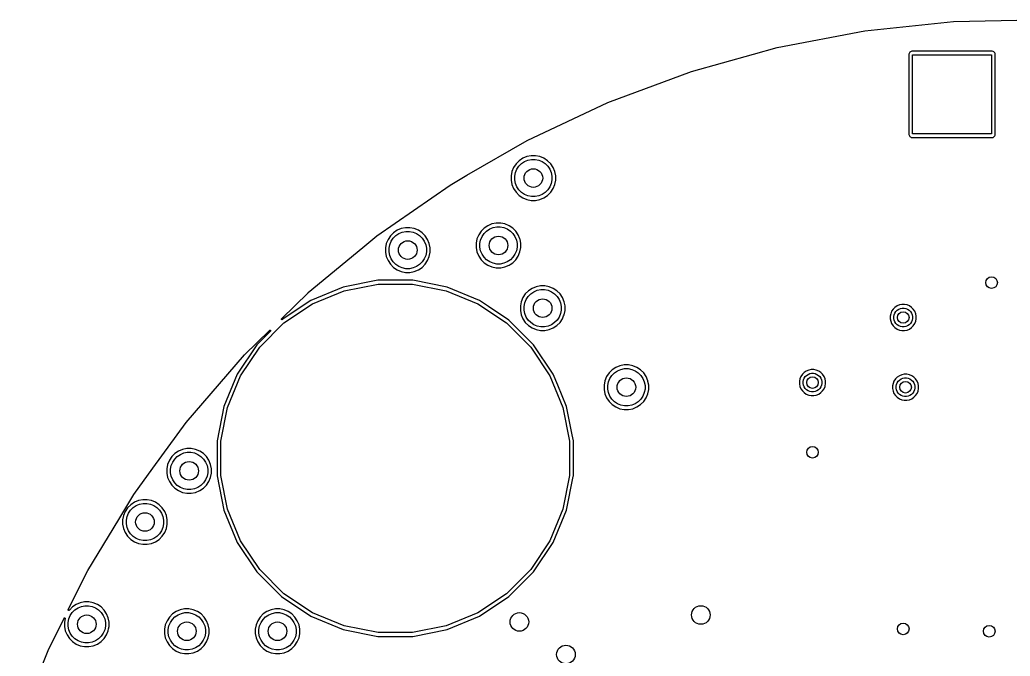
# Model space of a CAD drawing. Extents: x 115.8 to 161.5, y -138.1 to -92.4.
# Drawn here: x 117.16 to 138.45, y -106.09 to -92.4 of the extents above; entities that cross this region are included whole.
import ezdxf

# ---------------------------------------------------------------- set-up
doc = ezdxf.new("R2010")
doc.units = 0
doc.layers.add('BLACK', color=7, linetype='CONTINUOUS')

msp = doc.modelspace()

# ---------------------------------------------------------------- linework, layer by layer
at = {"layer": 'BLACK', "linetype": 'CONTINUOUS'}
for p, q in [((137.229, -92.4355), (139.143, -92.3954)), ((135.324, -92.6357), (137.228, -92.4356)), ((137.228, -92.4356), (137.228, -92.4355)), ((137.228, -92.4355), (137.229, -92.4355)), ((137.229, -92.4355), (137.229, -92.4355)), ((133.442, -92.9946), (135.323, -92.6359)), ((135.323, -92.6358), (135.324, -92.6357)), ((135.323, -92.6359), (135.323, -92.6358)), ((135.323, -92.6358), (135.323, -92.6358)), ((132.929, -93.1378), (133.441, -92.9949)), ((133.441, -92.9949), (133.441, -92.9948)), ((133.441, -92.9948), (133.442, -92.9948)), ((133.442, -92.9948), (133.442, -92.9946)), ((131.597, -93.5098), (132.929, -93.1378)), ((136.271, -93.1343), (136.27, -93.1506)), ((136.27, -93.1506), (136.27, -94.8494)), ((136.276, -93.1192), (136.271, -93.1343)), ((136.283, -93.1053), (136.276, -93.1192)), ((136.293, -93.0932), (136.283, -93.1053)), ((136.305, -93.0832), (136.293, -93.0932)), ((136.319, -93.0757), (136.305, -93.0832)), ((136.334, -93.0712), (136.319, -93.0757)), ((136.351, -93.0696), (136.334, -93.0712)), ((136.35, -94.85), (136.35, -93.15)), ((136.35, -93.15), (138.05, -93.15)), ((138.049, -93.0696), (136.351, -93.0696)), ((138.066, -93.0712), (138.049, -93.0696)), ((138.05, -93.15), (138.05, -94.85)), ((138.081, -93.0757), (138.066, -93.0712)), ((138.095, -93.0832), (138.081, -93.0757)), ((138.107, -93.0932), (138.095, -93.0832)), ((138.117, -93.1053), (138.107, -93.0932)), ((138.124, -93.1192), (138.117, -93.1053)), ((138.129, -93.1343), (138.124, -93.1192)), ((138.13, -93.1506), (138.129, -93.1343)), ((138.13, -94.8494), (138.13, -93.1506)), ((129.801, -94.1775), (131.596, -93.5101)), ((131.596, -93.5099), (131.597, -93.5098)), ((131.596, -93.51), (131.596, -93.5099)), ((131.596, -93.5101), (131.596, -93.51)), ((128.068, -94.9932), (129.8, -94.1779)), ((129.8, -94.1779), (129.801, -94.1777)), ((129.8, -94.1779), (129.8, -94.1779)), ((129.801, -94.1777), (129.801, -94.1775)), ((136.27, -94.8494), (136.271, -94.8657)), ((136.271, -94.8657), (136.276, -94.8808)), ((136.276, -94.8808), (136.283, -94.8947)), ((136.283, -94.8947), (136.293, -94.9068)), ((136.293, -94.9068), (136.305, -94.9168)), ((136.305, -94.9168), (136.319, -94.9243)), ((136.319, -94.9243), (136.334, -94.9288)), ((136.334, -94.9288), (136.351, -94.9304)), ((138.05, -94.85), (136.35, -94.85)), ((136.351, -94.9304), (138.049, -94.9304)), ((138.049, -94.9304), (138.066, -94.9288)), ((138.066, -94.9288), (138.081, -94.9243)), ((138.081, -94.9243), (138.095, -94.9168)), ((138.095, -94.9168), (138.107, -94.9068)), ((138.107, -94.9068), (138.117, -94.8947)), ((138.117, -94.8947), (138.124, -94.8808)), ((138.124, -94.8808), (138.129, -94.8657)), ((138.129, -94.8657), (138.13, -94.8494)), ((126.773, -95.7405), (128.067, -94.9937)), ((128.067, -94.9934), (128.068, -94.9932)), ((128.067, -94.9936), (128.067, -94.9934)), ((128.067, -94.9937), (128.067, -94.9936)), ((127.973, -95.3746), (127.894, -95.4272)), ((128.06, -95.3384), (127.973, -95.3746)), ((128.153, -95.32), (128.06, -95.3384)), ((128.247, -95.32), (128.153, -95.32)), ((128.34, -95.3384), (128.247, -95.32)), ((128.427, -95.3746), (128.34, -95.3384)), ((128.506, -95.4272), (128.427, -95.3746)), ((127.775, -95.5726), (127.738, -95.66)), ((127.827, -95.494), (127.775, -95.5726)), ((127.894, -95.4272), (127.827, -95.494)), ((127.846, -95.6105), (127.889, -95.545)), ((127.889, -95.545), (127.945, -95.4893)), ((127.945, -95.4893), (128.011, -95.4455)), ((128.011, -95.4455), (128.083, -95.4154)), ((128.083, -95.4154), (128.161, -95.4)), ((128.161, -95.4), (128.239, -95.4)), ((128.239, -95.4), (128.317, -95.4154)), ((128.317, -95.4154), (128.389, -95.4455)), ((128.389, -95.4455), (128.455, -95.4893)), ((128.455, -95.4893), (128.511, -95.545)), ((128.573, -95.494), (128.506, -95.4272)), ((128.511, -95.545), (128.554, -95.6105)), ((128.625, -95.5726), (128.573, -95.494)), ((128.662, -95.66), (128.625, -95.5726)), ((126.409, -95.951), (126.773, -95.7405)), ((127.738, -95.66), (127.72, -95.7527)), ((127.72, -95.7527), (127.72, -95.8473)), ((127.8, -95.7606), (127.815, -95.6833)), ((127.8, -95.8394), (127.8, -95.7606)), ((127.815, -95.6833), (127.846, -95.6105)), ((128.554, -95.6105), (128.585, -95.6833)), ((128.585, -95.6833), (128.6, -95.7606)), ((128.6, -95.7606), (128.6, -95.8394)), ((128.68, -95.7527), (128.662, -95.66)), ((128.68, -95.8473), (128.68, -95.7527)), ((124.835, -97.0444), (126.408, -95.9516)), ((126.408, -95.9513), (126.409, -95.951)), ((126.408, -95.9515), (126.408, -95.9513)), ((126.408, -95.9516), (126.408, -95.9515)), ((127.72, -95.8473), (127.738, -95.94)), ((127.738, -95.94), (127.775, -96.0274)), ((127.815, -95.9167), (127.8, -95.8394)), ((127.846, -95.9895), (127.815, -95.9167)), ((127.889, -96.055), (127.846, -95.9895)), ((128.554, -95.9895), (128.511, -96.055)), ((128.585, -95.9167), (128.554, -95.9895)), ((128.6, -95.8394), (128.585, -95.9167)), ((128.625, -96.0274), (128.662, -95.94)), ((128.662, -95.94), (128.68, -95.8473)), ((127.775, -96.0274), (127.827, -96.106)), ((127.827, -96.106), (127.894, -96.1728)), ((127.945, -96.1107), (127.889, -96.055)), ((127.894, -96.1728), (127.973, -96.2254)), ((128.011, -96.1545), (127.945, -96.1107)), ((127.973, -96.2254), (128.06, -96.2616)), ((128.083, -96.1846), (128.011, -96.1545)), ((128.161, -96.2), (128.083, -96.1846)), ((128.239, -96.2), (128.161, -96.2)), ((128.317, -96.1846), (128.239, -96.2)), ((128.389, -96.1545), (128.317, -96.1846)), ((128.34, -96.2616), (128.427, -96.2254)), ((128.455, -96.1107), (128.389, -96.1545)), ((128.427, -96.2254), (128.506, -96.1728)), ((128.511, -96.055), (128.455, -96.1107)), ((128.506, -96.1728), (128.573, -96.106)), ((128.573, -96.106), (128.625, -96.0274)), ((128.06, -96.2616), (128.153, -96.28)), ((128.153, -96.28), (128.247, -96.28)), ((128.247, -96.28), (128.34, -96.2616)), ((127.223, -96.8246), (127.144, -96.8772)), ((127.31, -96.7884), (127.223, -96.8246)), ((127.261, -96.8955), (127.333, -96.8654)), ((127.403, -96.77), (127.31, -96.7884)), ((127.333, -96.8654), (127.411, -96.85)), ((127.497, -96.77), (127.403, -96.77)), ((127.411, -96.85), (127.489, -96.85)), ((127.489, -96.85), (127.567, -96.8654)), ((127.59, -96.7884), (127.497, -96.77)), ((127.567, -96.8654), (127.639, -96.8955)), ((127.677, -96.8246), (127.59, -96.7884)), ((127.756, -96.8772), (127.677, -96.8246)), ((124.536, -97.2917), (124.835, -97.045)), ((124.835, -97.0446), (124.835, -97.0444)), ((124.835, -97.0449), (124.835, -97.0446)), ((124.835, -97.045), (124.835, -97.0449)), ((125.127, -97.044), (125.075, -97.1226)), ((125.194, -96.9772), (125.127, -97.044)), ((125.189, -97.095), (125.245, -97.0393)), ((125.273, -96.9246), (125.194, -96.9772)), ((125.245, -97.0393), (125.311, -96.9955)), ((125.36, -96.8884), (125.273, -96.9246)), ((125.311, -96.9955), (125.383, -96.9654)), ((125.453, -96.87), (125.36, -96.8884)), ((125.383, -96.9654), (125.461, -96.95)), ((125.547, -96.87), (125.453, -96.87)), ((125.461, -96.95), (125.539, -96.95)), ((125.539, -96.95), (125.617, -96.9654)), ((125.64, -96.8884), (125.547, -96.87)), ((125.617, -96.9654), (125.689, -96.9955)), ((125.727, -96.9246), (125.64, -96.8884)), ((125.689, -96.9955), (125.755, -97.0393)), ((125.806, -96.9772), (125.727, -96.9246)), ((125.755, -97.0393), (125.811, -97.095)), ((125.873, -97.044), (125.806, -96.9772)), ((125.925, -97.1226), (125.873, -97.044)), ((127.025, -97.0226), (126.988, -97.11)), ((127.077, -96.944), (127.025, -97.0226)), ((127.065, -97.1333), (127.096, -97.0605)), ((127.144, -96.8772), (127.077, -96.944)), ((127.096, -97.0605), (127.139, -96.995)), ((127.139, -96.995), (127.195, -96.9393)), ((127.195, -96.9393), (127.261, -96.8955)), ((127.639, -96.8955), (127.705, -96.9393)), ((127.705, -96.9393), (127.761, -96.995)), ((127.823, -96.944), (127.756, -96.8772)), ((127.761, -96.995), (127.804, -97.0605)), ((127.804, -97.0605), (127.835, -97.1333)), ((127.875, -97.0226), (127.823, -96.944)), ((127.912, -97.11), (127.875, -97.0226)), ((123.359, -98.2655), (124.536, -97.2917)), ((124.536, -97.2917), (124.536, -97.2917)), ((125.038, -97.21), (125.02, -97.3027)), ((125.075, -97.1226), (125.038, -97.21)), ((125.1, -97.3106), (125.115, -97.2333)), ((125.115, -97.2333), (125.146, -97.1605)), ((125.146, -97.1605), (125.189, -97.095)), ((125.811, -97.095), (125.854, -97.1605)), ((125.854, -97.1605), (125.885, -97.2333)), ((125.885, -97.2333), (125.9, -97.3106)), ((125.96, -97.2062), (125.925, -97.1226)), ((125.96, -97.2063), (125.96, -97.2062)), ((125.962, -97.21), (125.96, -97.2063)), ((125.98, -97.3027), (125.962, -97.21)), ((126.988, -97.11), (126.97, -97.2027)), ((126.97, -97.2027), (126.97, -97.2973)), ((127.05, -97.2106), (127.065, -97.1333)), ((127.05, -97.2894), (127.05, -97.2106)), ((127.065, -97.3667), (127.05, -97.2894)), ((127.835, -97.1333), (127.85, -97.2106)), ((127.85, -97.2894), (127.835, -97.3667)), ((127.85, -97.2106), (127.85, -97.2894)), ((127.914, -97.1236), (127.912, -97.11)), ((127.93, -97.2027), (127.914, -97.1236)), ((127.914, -97.1236), (127.914, -97.1236)), ((127.93, -97.2973), (127.93, -97.2027)), ((125.02, -97.3027), (125.02, -97.3973)), ((125.02, -97.3973), (125.038, -97.49)), ((125.038, -97.49), (125.075, -97.5774)), ((125.1, -97.3894), (125.1, -97.3106)), ((125.115, -97.4667), (125.1, -97.3894)), ((125.146, -97.5395), (125.115, -97.4667)), ((125.885, -97.4667), (125.854, -97.5395)), ((125.9, -97.3894), (125.885, -97.4667)), ((125.9, -97.3106), (125.9, -97.3894)), ((125.925, -97.5774), (125.962, -97.49)), ((125.962, -97.49), (125.98, -97.3973)), ((125.98, -97.3973), (125.98, -97.3027)), ((126.97, -97.2973), (126.988, -97.39)), ((126.988, -97.39), (127.025, -97.4774)), ((127.025, -97.4774), (127.077, -97.556)), ((127.096, -97.4395), (127.065, -97.3667)), ((127.139, -97.505), (127.096, -97.4395)), ((127.195, -97.5607), (127.139, -97.505)), ((127.761, -97.505), (127.705, -97.5607)), ((127.804, -97.4395), (127.761, -97.505)), ((127.835, -97.3667), (127.804, -97.4395)), ((127.823, -97.556), (127.875, -97.4774)), ((127.875, -97.4774), (127.912, -97.39)), ((127.912, -97.39), (127.93, -97.2973)), ((125.075, -97.5774), (125.127, -97.656)), ((125.127, -97.656), (125.194, -97.7228)), ((125.189, -97.605), (125.146, -97.5395)), ((125.245, -97.6607), (125.189, -97.605)), ((125.311, -97.7045), (125.245, -97.6607)), ((125.383, -97.7346), (125.311, -97.7045)), ((125.689, -97.7045), (125.617, -97.7346)), ((125.755, -97.6607), (125.689, -97.7045)), ((125.811, -97.605), (125.755, -97.6607)), ((125.806, -97.7228), (125.873, -97.656)), ((125.854, -97.5395), (125.811, -97.605)), ((125.873, -97.656), (125.925, -97.5774)), ((127.077, -97.556), (127.144, -97.6228)), ((127.144, -97.6228), (127.223, -97.6754)), ((127.261, -97.6045), (127.195, -97.5607)), ((127.223, -97.6754), (127.31, -97.7116)), ((127.333, -97.6346), (127.261, -97.6045)), ((127.31, -97.7116), (127.403, -97.73)), ((127.411, -97.65), (127.333, -97.6346)), ((127.489, -97.65), (127.411, -97.65)), ((127.567, -97.6346), (127.489, -97.65)), ((127.497, -97.73), (127.59, -97.7116)), ((127.639, -97.6045), (127.567, -97.6346)), ((127.59, -97.7116), (127.677, -97.6754)), ((127.705, -97.5607), (127.639, -97.6045)), ((127.677, -97.6754), (127.699, -97.6606)), ((127.699, -97.6606), (127.756, -97.6228)), ((127.699, -97.6606), (127.699, -97.6606)), ((127.756, -97.6228), (127.823, -97.556)), ((125.194, -97.7228), (125.273, -97.7754)), ((125.273, -97.7754), (125.36, -97.8116)), ((125.36, -97.8116), (125.453, -97.83)), ((125.461, -97.75), (125.383, -97.7346)), ((125.453, -97.83), (125.547, -97.83)), ((125.539, -97.75), (125.461, -97.75)), ((125.617, -97.7346), (125.539, -97.75)), ((125.547, -97.83), (125.64, -97.8116)), ((125.64, -97.8116), (125.727, -97.7754)), ((125.727, -97.7754), (125.806, -97.7228)), ((127.403, -97.73), (127.497, -97.73)), ((124.853, -97.9999), (124.113, -98.1471)), ((124.136, -98.2241), (124.861, -98.0799)), ((125.607, -97.9999), (124.853, -97.9999)), ((124.861, -98.0799), (125.599, -98.0799)), ((125.599, -98.0799), (126.324, -98.2241)), ((126.347, -98.1471), (125.607, -97.9999)), ((128.26, -98.1384), (128.173, -98.1746)), ((128.353, -98.12), (128.26, -98.1384)), ((128.447, -98.12), (128.353, -98.12)), ((128.54, -98.1384), (128.447, -98.12)), ((128.627, -98.1746), (128.54, -98.1384)), ((122.788, -98.8253), (123.358, -98.2662)), ((123.358, -98.2662), (123.359, -98.2661)), ((123.359, -98.2658), (123.359, -98.2655)), ((123.359, -98.2661), (123.359, -98.2658)), ((124.113, -98.1471), (123.416, -98.4358)), ((123.454, -98.5067), (124.136, -98.2241)), ((126.324, -98.2241), (127.006, -98.5067)), ((127.044, -98.4358), (126.347, -98.1471)), ((128.027, -98.294), (127.975, -98.3726)), ((128.094, -98.2272), (128.027, -98.294)), ((128.046, -98.4105), (128.089, -98.345)), ((128.089, -98.345), (128.145, -98.2893)), ((128.173, -98.1746), (128.094, -98.2272)), ((128.145, -98.2893), (128.211, -98.2455)), ((128.211, -98.2455), (128.283, -98.2154)), ((128.283, -98.2154), (128.361, -98.2)), ((128.361, -98.2), (128.439, -98.2)), ((128.439, -98.2), (128.517, -98.2154)), ((128.517, -98.2154), (128.589, -98.2455)), ((128.589, -98.2455), (128.655, -98.2893)), ((128.706, -98.2272), (128.627, -98.1746)), ((128.655, -98.2893), (128.711, -98.345)), ((128.773, -98.294), (128.706, -98.2272)), ((128.711, -98.345), (128.754, -98.4105)), ((128.825, -98.3726), (128.773, -98.294)), ((123.416, -98.4358), (122.803, -98.845)), ((122.839, -98.9171), (123.454, -98.5067)), ((127.006, -98.5067), (127.62, -98.9171)), ((127.233, -98.562), (127.044, -98.4358)), ((127.671, -98.855), (127.233, -98.562)), ((127.233, -98.562), (127.233, -98.562)), ((127.938, -98.46), (127.92, -98.5527)), ((127.92, -98.5527), (127.92, -98.6473)), ((127.975, -98.3726), (127.938, -98.46)), ((128, -98.5606), (128.015, -98.4833)), ((128, -98.6394), (128, -98.5606)), ((128.015, -98.4833), (128.046, -98.4105)), ((128.754, -98.4105), (128.785, -98.4833)), ((128.785, -98.4833), (128.8, -98.5606)), ((128.8, -98.5606), (128.8, -98.6394)), ((128.862, -98.46), (128.825, -98.3726)), ((128.88, -98.5527), (128.862, -98.46)), ((128.88, -98.6473), (128.88, -98.5527)), ((136.017, -98.5519), (135.972, -98.5825)), ((136.068, -98.5308), (136.017, -98.5519)), ((136.122, -98.52), (136.068, -98.5308)), ((136.178, -98.52), (136.122, -98.52)), ((136.232, -98.5308), (136.178, -98.52)), ((136.283, -98.5519), (136.232, -98.5308)), ((136.328, -98.5825), (136.283, -98.5519)), ((127.92, -98.6473), (127.938, -98.74)), ((127.938, -98.74), (127.975, -98.8274)), ((128.015, -98.7167), (128, -98.6394)), ((128.046, -98.7895), (128.015, -98.7167)), ((128.785, -98.7167), (128.754, -98.7895)), ((128.8, -98.6394), (128.785, -98.7167)), ((128.825, -98.8274), (128.851, -98.7663)), ((128.851, -98.7663), (128.862, -98.74)), ((128.851, -98.7663), (128.851, -98.7663)), ((128.862, -98.74), (128.88, -98.6473)), ((135.881, -98.7183), (135.87, -98.7724)), ((135.87, -98.7724), (135.87, -98.8276)), ((135.902, -98.6674), (135.881, -98.7183)), ((135.933, -98.6215), (135.902, -98.6674)), ((135.972, -98.5825), (135.933, -98.6215)), ((135.95, -98.7803), (135.958, -98.7417)), ((135.95, -98.8197), (135.95, -98.7803)), ((135.958, -98.7417), (135.973, -98.7053)), ((135.973, -98.7053), (135.995, -98.6725)), ((135.995, -98.6725), (136.023, -98.6446)), ((136.023, -98.6446), (136.055, -98.6228)), ((136.055, -98.6228), (136.092, -98.6077)), ((136.092, -98.6077), (136.13, -98.6)), ((136.13, -98.6), (136.17, -98.6)), ((136.17, -98.6), (136.208, -98.6077)), ((136.208, -98.6077), (136.245, -98.6228)), ((136.245, -98.6228), (136.277, -98.6446)), ((136.277, -98.6446), (136.305, -98.6725)), ((136.305, -98.6725), (136.327, -98.7053)), ((136.327, -98.7053), (136.342, -98.7417)), ((136.367, -98.6215), (136.328, -98.5825)), ((136.342, -98.7417), (136.35, -98.7803)), ((136.35, -98.7803), (136.35, -98.8197)), ((136.398, -98.6674), (136.367, -98.6215)), ((136.419, -98.7183), (136.398, -98.6674)), ((136.43, -98.7724), (136.419, -98.7183)), ((136.43, -98.8276), (136.43, -98.7724)), ((122.317, -99.4395), (122.839, -98.9171)), ((122.784, -98.8307), (122.785, -98.8295)), ((122.784, -98.8318), (122.784, -98.8307)), ((122.784, -98.8319), (122.784, -98.8318)), ((122.784, -98.8318), (122.784, -98.8318)), ((122.784, -98.8331), (122.784, -98.8319)), ((122.784, -98.8342), (122.784, -98.8331)), ((122.784, -98.8343), (122.784, -98.8342)), ((122.784, -98.8355), (122.784, -98.8343)), ((122.784, -98.8343), (122.784, -98.8343)), ((122.784, -98.8367), (122.784, -98.8355)), ((122.784, -98.8368), (122.784, -98.8367)), ((122.784, -98.8379), (122.784, -98.8368)), ((122.784, -98.8368), (122.784, -98.8368)), ((122.785, -98.8391), (122.784, -98.8379)), ((122.785, -98.8284), (122.786, -98.8273)), ((122.785, -98.8294), (122.785, -98.8284)), ((122.785, -98.8295), (122.785, -98.8294)), ((122.785, -98.8295), (122.785, -98.8295)), ((122.785, -98.8392), (122.785, -98.8391)), ((122.785, -98.8391), (122.785, -98.8391)), ((122.785, -98.8402), (122.785, -98.8392)), ((122.786, -98.8413), (122.785, -98.8402)), ((122.786, -98.8272), (122.787, -98.8263)), ((122.786, -98.8273), (122.786, -98.8272)), ((122.786, -98.8273), (122.786, -98.8273)), ((122.786, -98.8414), (122.786, -98.8413)), ((122.786, -98.8413), (122.786, -98.8413)), ((122.787, -98.8423), (122.786, -98.8414)), ((122.787, -98.8254), (122.788, -98.8253)), ((122.787, -98.8263), (122.787, -98.8254)), ((122.787, -98.8254), (122.787, -98.8254)), ((122.787, -98.8432), (122.787, -98.8423)), ((122.787, -98.8433), (122.787, -98.8432)), ((122.788, -98.8441), (122.787, -98.8433)), ((122.787, -98.8433), (122.787, -98.8433)), ((122.789, -98.8448), (122.788, -98.8441)), ((122.789, -98.8449), (122.789, -98.8448)), ((122.79, -98.8455), (122.789, -98.8449)), ((122.789, -98.8449), (122.789, -98.8449)), ((122.791, -98.846), (122.79, -98.8455)), ((122.791, -98.8461), (122.791, -98.846)), ((122.793, -98.8464), (122.791, -98.8461)), ((122.791, -98.8461), (122.791, -98.8461)), ((122.794, -98.8468), (122.793, -98.8464)), ((122.795, -98.847), (122.794, -98.8468)), ((122.794, -98.8468), (122.794, -98.8468)), ((122.794, -98.8468), (122.794, -98.8468)), ((122.796, -98.8471), (122.795, -98.847)), ((122.797, -98.847), (122.796, -98.8471)), ((122.796, -98.8471), (122.796, -98.8471)), ((122.796, -98.8471), (122.796, -98.8471)), ((122.799, -98.8469), (122.797, -98.847)), ((122.8, -98.8466), (122.799, -98.8469)), ((122.799, -98.8469), (122.799, -98.8469)), ((122.799, -98.8469), (122.799, -98.8469)), ((122.801, -98.8462), (122.8, -98.8466)), ((122.802, -98.8456), (122.801, -98.8462)), ((122.801, -98.8462), (122.801, -98.8462)), ((122.801, -98.8462), (122.801, -98.8462)), ((122.803, -98.8451), (122.802, -98.8456)), ((122.803, -98.845), (122.803, -98.8451)), ((122.803, -98.8451), (122.803, -98.8451)), ((122.803, -98.8451), (122.803, -98.8451)), ((127.62, -98.9171), (128.143, -99.4395)), ((128.205, -99.3885), (127.671, -98.855)), ((127.975, -98.8274), (128.027, -98.906)), ((128.027, -98.906), (128.094, -98.9728)), ((128.089, -98.855), (128.046, -98.7895)), ((128.145, -98.9107), (128.089, -98.855)), ((128.094, -98.9728), (128.173, -99.0254)), ((128.211, -98.9545), (128.145, -98.9107)), ((128.283, -98.9846), (128.211, -98.9545)), ((128.361, -99), (128.283, -98.9846)), ((128.517, -98.9846), (128.439, -99)), ((128.589, -98.9545), (128.517, -98.9846)), ((128.655, -98.9107), (128.589, -98.9545)), ((128.627, -99.0254), (128.706, -98.9728)), ((128.711, -98.855), (128.655, -98.9107)), ((128.706, -98.9728), (128.773, -98.906)), ((128.754, -98.7895), (128.711, -98.855)), ((128.773, -98.906), (128.825, -98.8274)), ((135.87, -98.8276), (135.881, -98.8817)), ((135.881, -98.8817), (135.902, -98.9326)), ((135.902, -98.9326), (135.933, -98.9785)), ((135.933, -98.9785), (135.972, -99.0175)), ((135.958, -98.8583), (135.95, -98.8197)), ((135.973, -98.8947), (135.958, -98.8583)), ((135.995, -98.9275), (135.973, -98.8947)), ((136.023, -98.9553), (135.995, -98.9275)), ((136.055, -98.9772), (136.023, -98.9553)), ((136.092, -98.9923), (136.055, -98.9772)), ((136.13, -99), (136.092, -98.9923)), ((136.208, -98.9923), (136.17, -99)), ((136.245, -98.9772), (136.208, -98.9923)), ((136.277, -98.9553), (136.245, -98.9772)), ((136.305, -98.9275), (136.277, -98.9553)), ((136.327, -98.8947), (136.305, -98.9275)), ((136.342, -98.8583), (136.327, -98.8947)), ((136.328, -99.0175), (136.367, -98.9785)), ((136.35, -98.8197), (136.342, -98.8583)), ((136.367, -98.9785), (136.398, -98.9326)), ((136.398, -98.9326), (136.419, -98.8817)), ((136.419, -98.8817), (136.43, -98.8276)), ((121.99, -99.6058), (122.531, -99.0768)), ((122.549, -99.0949), (122.255, -99.3885)), ((122.531, -99.0767), (122.532, -99.076)), ((122.531, -99.0768), (122.531, -99.0767)), ((122.532, -99.076), (122.533, -99.0752)), ((122.533, -99.0752), (122.534, -99.0747)), ((122.533, -99.0752), (122.533, -99.0752)), ((122.533, -99.0752), (122.533, -99.0752)), ((122.534, -99.0747), (122.535, -99.0741)), ((122.535, -99.074), (122.536, -99.0737)), ((122.535, -99.0741), (122.535, -99.074)), ((122.535, -99.0741), (122.535, -99.0741)), ((122.536, -99.0737), (122.537, -99.0734)), ((122.537, -99.0734), (122.538, -99.0733)), ((122.537, -99.0734), (122.537, -99.0734)), ((122.537, -99.0734), (122.537, -99.0734)), ((122.538, -99.0733), (122.54, -99.0732)), ((122.54, -99.0732), (122.54, -99.0732)), ((122.54, -99.0732), (122.54, -99.0732)), ((122.54, -99.0732), (122.541, -99.0733)), ((122.541, -99.0733), (122.542, -99.0735)), ((122.542, -99.0735), (122.542, -99.0735)), ((122.542, -99.0735), (122.542, -99.0735)), ((122.542, -99.0735), (122.543, -99.0738)), ((122.543, -99.0738), (122.545, -99.0742)), ((122.545, -99.0742), (122.545, -99.0742)), ((122.545, -99.0742), (122.545, -99.0742)), ((122.545, -99.0742), (122.546, -99.0748)), ((122.546, -99.0748), (122.547, -99.0754)), ((122.547, -99.0754), (122.547, -99.0754)), ((122.547, -99.0754), (122.547, -99.0755)), ((122.547, -99.0755), (122.548, -99.0762)), ((122.548, -99.0762), (122.549, -99.077)), ((122.549, -99.077), (122.549, -99.077)), ((122.549, -99.077), (122.549, -99.0771)), ((122.549, -99.0771), (122.549, -99.078)), ((122.549, -99.078), (122.55, -99.0789)), ((122.55, -99.0931), (122.549, -99.094)), ((122.549, -99.094), (122.549, -99.0949)), ((122.55, -99.0789), (122.55, -99.0789)), ((122.55, -99.0789), (122.55, -99.079)), ((122.55, -99.079), (122.551, -99.0801)), ((122.551, -99.0919), (122.55, -99.0929)), ((122.55, -99.0929), (122.55, -99.093)), ((122.55, -99.093), (122.55, -99.0931)), ((122.551, -99.0801), (122.551, -99.0811)), ((122.551, -99.0811), (122.551, -99.0812)), ((122.551, -99.0812), (122.551, -99.0812)), ((122.551, -99.0812), (122.552, -99.0823)), ((122.552, -99.0896), (122.551, -99.0908)), ((122.551, -99.0908), (122.551, -99.0908)), ((122.551, -99.0908), (122.551, -99.0909)), ((122.551, -99.0909), (122.551, -99.0919)), ((122.552, -99.0823), (122.552, -99.0835)), ((122.552, -99.0835), (122.552, -99.0835)), ((122.552, -99.0835), (122.552, -99.0836)), ((122.552, -99.0836), (122.552, -99.0847)), ((122.552, -99.0847), (122.552, -99.0859)), ((122.552, -99.0859), (122.552, -99.086)), ((122.552, -99.086), (122.552, -99.0861)), ((122.552, -99.0861), (122.552, -99.0872)), ((122.552, -99.0872), (122.552, -99.0884)), ((122.552, -99.0884), (122.552, -99.0885)), ((122.552, -99.0885), (122.552, -99.0885)), ((122.552, -99.0885), (122.552, -99.0896)), ((128.173, -99.0254), (128.26, -99.0616)), ((128.26, -99.0616), (128.353, -99.08)), ((128.353, -99.08), (128.447, -99.08)), ((128.439, -99), (128.361, -99)), ((128.447, -99.08), (128.54, -99.0616)), ((128.54, -99.0616), (128.627, -99.0254)), ((135.972, -99.0175), (136.017, -99.0481)), ((136.017, -99.0481), (136.068, -99.0692)), ((136.068, -99.0692), (136.122, -99.08)), ((136.122, -99.08), (136.178, -99.08)), ((136.17, -99), (136.13, -99)), ((136.178, -99.08), (136.232, -99.0692)), ((136.232, -99.0692), (136.283, -99.0481)), ((136.283, -99.0481), (136.328, -99.0175)), ((122.255, -99.3885), (121.836, -100.016)), ((128.624, -100.016), (128.205, -99.3885)), ((120.739, -101.056), (121.99, -99.6066)), ((121.907, -100.054), (122.317, -99.4395)), ((121.99, -99.6062), (121.99, -99.6058)), ((121.99, -99.6065), (121.99, -99.6062)), ((121.99, -99.6066), (121.99, -99.6065)), ((128.143, -99.4395), (128.553, -100.054)), ((130.06, -99.8384), (129.973, -99.8746)), ((130.153, -99.82), (130.06, -99.8384)), ((130.247, -99.82), (130.153, -99.82)), ((130.34, -99.8384), (130.247, -99.82)), ((130.427, -99.8746), (130.34, -99.8384)), ((121.836, -100.016), (121.547, -100.713)), ((121.624, -100.736), (121.907, -100.054)), ((128.553, -100.054), (128.836, -100.736)), ((128.724, -100.256), (128.624, -100.016)), ((129.827, -99.994), (129.775, -100.073)), ((129.894, -99.9272), (129.827, -99.994)), ((129.846, -100.111), (129.889, -100.045)), ((129.889, -100.045), (129.945, -99.9893)), ((129.973, -99.8746), (129.894, -99.9272)), ((129.945, -99.9893), (130.011, -99.9455)), ((130.011, -99.9455), (130.083, -99.9154)), ((130.083, -99.9154), (130.161, -99.9)), ((130.161, -99.9), (130.239, -99.9)), ((130.239, -99.9), (130.317, -99.9154)), ((130.317, -99.9154), (130.389, -99.9455)), ((130.389, -99.9455), (130.455, -99.9893)), ((130.506, -99.9272), (130.427, -99.8746)), ((130.455, -99.9893), (130.511, -100.045)), ((130.573, -99.994), (130.506, -99.9272)), ((130.511, -100.045), (130.554, -100.111)), ((130.625, -100.073), (130.573, -99.994)), ((133.983, -100.022), (133.952, -100.067)), ((134.022, -99.9825), (133.983, -100.022)), ((134.067, -99.9519), (134.022, -99.9825)), ((134.045, -100.073), (134.073, -100.045)), ((134.118, -99.9308), (134.067, -99.9519)), ((134.073, -100.045), (134.105, -100.023)), ((134.105, -100.023), (134.142, -100.008)), ((134.172, -99.92), (134.118, -99.9308)), ((134.142, -100.008), (134.18, -100)), ((134.228, -99.92), (134.172, -99.92)), ((134.18, -100), (134.22, -100)), ((134.22, -100), (134.258, -100.008)), ((134.282, -99.9308), (134.228, -99.92)), ((134.258, -100.008), (134.295, -100.023)), ((134.333, -99.9519), (134.282, -99.9308)), ((134.295, -100.023), (134.327, -100.045)), ((134.327, -100.045), (134.355, -100.073)), ((134.378, -99.9825), (134.333, -99.9519)), ((134.417, -100.022), (134.378, -99.9825)), ((134.448, -100.067), (134.417, -100.022)), ((136.067, -100.052), (136.022, -100.083)), ((136.118, -100.031), (136.067, -100.052)), ((136.172, -100.02), (136.118, -100.031)), ((136.228, -100.02), (136.172, -100.02)), ((136.282, -100.031), (136.228, -100.02)), ((136.333, -100.052), (136.282, -100.031)), ((136.378, -100.083), (136.333, -100.052)), ((128.913, -100.713), (128.724, -100.256)), ((128.724, -100.256), (128.724, -100.256)), ((129.738, -100.16), (129.72, -100.253)), ((129.72, -100.253), (129.72, -100.347)), ((129.775, -100.073), (129.738, -100.16)), ((129.8, -100.261), (129.815, -100.183)), ((129.8, -100.339), (129.8, -100.261)), ((129.815, -100.183), (129.846, -100.111)), ((130.554, -100.111), (130.585, -100.183)), ((130.585, -100.183), (130.6, -100.261)), ((130.6, -100.261), (130.6, -100.339)), ((130.662, -100.16), (130.625, -100.073)), ((130.664, -100.174), (130.662, -100.16)), ((130.68, -100.253), (130.664, -100.174)), ((130.664, -100.174), (130.664, -100.174)), ((130.68, -100.347), (130.68, -100.253)), ((133.931, -100.118), (133.92, -100.172)), ((133.92, -100.172), (133.92, -100.228)), ((133.92, -100.228), (133.931, -100.282)), ((133.952, -100.067), (133.931, -100.118)), ((134, -100.18), (134.008, -100.142)), ((134, -100.22), (134, -100.18)), ((134.008, -100.258), (134, -100.22)), ((134.008, -100.142), (134.023, -100.105)), ((134.023, -100.295), (134.008, -100.258)), ((134.023, -100.105), (134.045, -100.073)), ((134.355, -100.073), (134.377, -100.105)), ((134.377, -100.105), (134.392, -100.142)), ((134.392, -100.258), (134.377, -100.295)), ((134.392, -100.142), (134.4, -100.18)), ((134.4, -100.22), (134.392, -100.258)), ((134.4, -100.18), (134.4, -100.22)), ((134.469, -100.118), (134.448, -100.067)), ((134.48, -100.172), (134.469, -100.118)), ((134.469, -100.282), (134.472, -100.269)), ((134.472, -100.269), (134.48, -100.228)), ((134.472, -100.269), (134.472, -100.269)), ((134.48, -100.228), (134.48, -100.172)), ((135.931, -100.218), (135.92, -100.272)), ((135.92, -100.272), (135.92, -100.328)), ((135.952, -100.167), (135.931, -100.218)), ((135.983, -100.122), (135.952, -100.167)), ((136.022, -100.083), (135.983, -100.122)), ((136, -100.28), (136.008, -100.242)), ((136.008, -100.242), (136.023, -100.205)), ((136.023, -100.205), (136.045, -100.173)), ((136.045, -100.173), (136.073, -100.145)), ((136.073, -100.145), (136.105, -100.123)), ((136.105, -100.123), (136.142, -100.108)), ((136.142, -100.108), (136.18, -100.1)), ((136.18, -100.1), (136.22, -100.1)), ((136.22, -100.1), (136.258, -100.108)), ((136.258, -100.108), (136.295, -100.123)), ((136.295, -100.123), (136.327, -100.145)), ((136.327, -100.145), (136.355, -100.173)), ((136.355, -100.173), (136.377, -100.205)), ((136.377, -100.205), (136.392, -100.242)), ((136.417, -100.122), (136.378, -100.083)), ((136.392, -100.242), (136.4, -100.28)), ((136.448, -100.167), (136.417, -100.122)), ((136.469, -100.218), (136.448, -100.167)), ((136.48, -100.272), (136.469, -100.218)), ((136.48, -100.328), (136.48, -100.272)), ((129.72, -100.347), (129.738, -100.44)), ((129.738, -100.44), (129.775, -100.527)), ((129.815, -100.417), (129.8, -100.339)), ((129.846, -100.489), (129.815, -100.417)), ((130.585, -100.417), (130.554, -100.489)), ((130.6, -100.339), (130.585, -100.417)), ((130.625, -100.527), (130.662, -100.44)), ((130.662, -100.44), (130.68, -100.347)), ((133.931, -100.282), (133.952, -100.333)), ((133.952, -100.333), (133.983, -100.378)), ((133.983, -100.378), (134.022, -100.417)), ((134.022, -100.417), (134.067, -100.448)), ((134.045, -100.327), (134.023, -100.295)), ((134.073, -100.355), (134.045, -100.327)), ((134.067, -100.448), (134.118, -100.469)), ((134.105, -100.377), (134.073, -100.355)), ((134.142, -100.392), (134.105, -100.377)), ((134.118, -100.469), (134.172, -100.48)), ((134.18, -100.4), (134.142, -100.392)), ((134.172, -100.48), (134.228, -100.48)), ((134.22, -100.4), (134.18, -100.4)), ((134.258, -100.392), (134.22, -100.4)), ((134.228, -100.48), (134.282, -100.469)), ((134.295, -100.377), (134.258, -100.392)), ((134.282, -100.469), (134.333, -100.448)), ((134.327, -100.355), (134.295, -100.377)), ((134.355, -100.327), (134.327, -100.355)), ((134.333, -100.448), (134.378, -100.417)), ((134.377, -100.295), (134.355, -100.327)), ((134.378, -100.417), (134.417, -100.378)), ((134.417, -100.378), (134.448, -100.333)), ((134.448, -100.333), (134.469, -100.282)), ((135.92, -100.328), (135.931, -100.382)), ((135.931, -100.382), (135.952, -100.433)), ((135.952, -100.433), (135.983, -100.478)), ((135.983, -100.478), (136.022, -100.517)), ((136, -100.32), (136, -100.28)), ((136.008, -100.358), (136, -100.32)), ((136.023, -100.395), (136.008, -100.358)), ((136.045, -100.427), (136.023, -100.395)), ((136.073, -100.455), (136.045, -100.427)), ((136.105, -100.477), (136.073, -100.455)), ((136.142, -100.492), (136.105, -100.477)), ((136.295, -100.477), (136.258, -100.492)), ((136.327, -100.455), (136.295, -100.477)), ((136.355, -100.427), (136.327, -100.455)), ((136.377, -100.395), (136.355, -100.427)), ((136.392, -100.358), (136.377, -100.395)), ((136.378, -100.517), (136.417, -100.478)), ((136.4, -100.32), (136.392, -100.358)), ((136.4, -100.28), (136.4, -100.32)), ((136.417, -100.478), (136.448, -100.433)), ((136.448, -100.433), (136.469, -100.382)), ((136.469, -100.382), (136.48, -100.328)), ((129.775, -100.527), (129.827, -100.606)), ((129.827, -100.606), (129.894, -100.673)), ((129.889, -100.555), (129.846, -100.489)), ((129.945, -100.611), (129.889, -100.555)), ((129.894, -100.673), (129.973, -100.725)), ((130.011, -100.654), (129.945, -100.611)), ((130.083, -100.685), (130.011, -100.654)), ((130.161, -100.7), (130.083, -100.685)), ((130.239, -100.7), (130.161, -100.7)), ((130.317, -100.685), (130.239, -100.7)), ((130.389, -100.654), (130.317, -100.685)), ((130.455, -100.611), (130.389, -100.654)), ((130.427, -100.725), (130.506, -100.673)), ((130.511, -100.555), (130.455, -100.611)), ((130.506, -100.673), (130.573, -100.606)), ((130.554, -100.489), (130.511, -100.555)), ((130.573, -100.606), (130.625, -100.527)), ((136.022, -100.517), (136.067, -100.548)), ((136.067, -100.548), (136.118, -100.569)), ((136.118, -100.569), (136.172, -100.58)), ((136.18, -100.5), (136.142, -100.492)), ((136.172, -100.58), (136.228, -100.58)), ((136.22, -100.5), (136.18, -100.5)), ((136.258, -100.492), (136.22, -100.5)), ((136.228, -100.58), (136.282, -100.569)), ((136.282, -100.569), (136.333, -100.548)), ((136.333, -100.548), (136.378, -100.517)), ((121.547, -100.713), (121.4, -101.453)), ((121.48, -101.461), (121.624, -100.736)), ((128.836, -100.736), (128.98, -101.461)), ((129.034, -101.324), (128.913, -100.713)), ((129.973, -100.725), (130.06, -100.762)), ((130.06, -100.762), (130.153, -100.78)), ((130.153, -100.78), (130.247, -100.78)), ((130.247, -100.78), (130.34, -100.762)), ((130.34, -100.762), (130.427, -100.725)), ((120.021, -102.044), (120.738, -101.057)), ((120.738, -101.057), (120.738, -101.056)), ((120.738, -101.056), (120.739, -101.056)), ((120.738, -101.057), (120.738, -101.057)), ((129.06, -101.453), (129.034, -101.324)), ((129.034, -101.324), (129.034, -101.324)), ((121.4, -101.453), (121.4, -102.207)), ((121.48, -102.199), (121.48, -101.461)), ((128.98, -101.461), (128.98, -102.199)), ((129.06, -102.207), (129.06, -101.453)), ((120.494, -101.727), (120.427, -101.794)), ((120.573, -101.675), (120.494, -101.727)), ((120.545, -101.789), (120.611, -101.746)), ((120.66, -101.638), (120.573, -101.675)), ((120.611, -101.746), (120.683, -101.715)), ((120.753, -101.62), (120.66, -101.638)), ((120.683, -101.715), (120.761, -101.7)), ((120.847, -101.62), (120.753, -101.62)), ((120.761, -101.7), (120.839, -101.7)), ((120.839, -101.7), (120.917, -101.715)), ((120.94, -101.638), (120.847, -101.62)), ((120.917, -101.715), (120.989, -101.746)), ((121.027, -101.675), (120.94, -101.638)), ((120.989, -101.746), (121.055, -101.789)), ((121.106, -101.727), (121.027, -101.675)), ((121.173, -101.794), (121.106, -101.727)), ((120.338, -101.96), (120.32, -102.053)), ((120.375, -101.873), (120.338, -101.96)), ((120.427, -101.794), (120.375, -101.873)), ((120.415, -101.983), (120.446, -101.911)), ((120.446, -101.911), (120.489, -101.845)), ((120.489, -101.845), (120.545, -101.789)), ((121.055, -101.789), (121.111, -101.845)), ((121.111, -101.845), (121.154, -101.911)), ((121.154, -101.911), (121.185, -101.983)), ((121.225, -101.873), (121.173, -101.794)), ((121.262, -101.96), (121.225, -101.873)), ((121.28, -102.053), (121.262, -101.96)), ((119.613, -102.606), (120.021, -102.044)), ((120.021, -102.044), (120.021, -102.044)), ((120.32, -102.053), (120.32, -102.147)), ((120.32, -102.147), (120.338, -102.24)), ((120.4, -102.061), (120.415, -101.983)), ((120.4, -102.139), (120.4, -102.061)), ((120.415, -102.217), (120.4, -102.139)), ((121.185, -101.983), (121.2, -102.061)), ((121.2, -102.139), (121.185, -102.217)), ((121.2, -102.061), (121.2, -102.139)), ((121.262, -102.24), (121.28, -102.147)), ((121.28, -102.147), (121.28, -102.053)), ((120.338, -102.24), (120.375, -102.327)), ((120.375, -102.327), (120.427, -102.406)), ((120.446, -102.289), (120.415, -102.217)), ((120.489, -102.355), (120.446, -102.289)), ((120.545, -102.411), (120.489, -102.355)), ((121.111, -102.355), (121.055, -102.411)), ((121.154, -102.289), (121.111, -102.355)), ((121.185, -102.217), (121.154, -102.289)), ((121.173, -102.406), (121.225, -102.327)), ((121.225, -102.327), (121.262, -102.24)), ((121.4, -102.207), (121.547, -102.947)), ((121.624, -102.924), (121.48, -102.199)), ((128.98, -102.199), (128.836, -102.924)), ((128.913, -102.947), (129.058, -102.219)), ((129.058, -102.219), (129.06, -102.207)), ((119.286, -103.145), (119.612, -102.607)), ((119.612, -102.607), (119.612, -102.606)), ((119.612, -102.606), (119.613, -102.606)), ((119.612, -102.607), (119.612, -102.607)), ((120.427, -102.406), (120.494, -102.473)), ((120.494, -102.473), (120.573, -102.525)), ((120.611, -102.454), (120.545, -102.411)), ((120.573, -102.525), (120.66, -102.562)), ((120.683, -102.485), (120.611, -102.454)), ((120.66, -102.562), (120.753, -102.58)), ((120.761, -102.5), (120.683, -102.485)), ((120.753, -102.58), (120.847, -102.58)), ((120.839, -102.5), (120.761, -102.5)), ((120.917, -102.485), (120.839, -102.5)), ((120.847, -102.58), (120.94, -102.562)), ((120.989, -102.454), (120.917, -102.485)), ((120.94, -102.562), (121.027, -102.525)), ((121.055, -102.411), (120.989, -102.454)), ((121.027, -102.525), (121.106, -102.473)), ((121.106, -102.473), (121.173, -102.406)), ((119.544, -102.827), (119.477, -102.894)), ((119.623, -102.775), (119.544, -102.827)), ((119.71, -102.738), (119.623, -102.775)), ((119.661, -102.846), (119.733, -102.815)), ((119.803, -102.72), (119.71, -102.738)), ((119.733, -102.815), (119.811, -102.8)), ((119.897, -102.72), (119.803, -102.72)), ((119.811, -102.8), (119.889, -102.8)), ((119.889, -102.8), (119.967, -102.815)), ((119.99, -102.738), (119.897, -102.72)), ((119.967, -102.815), (120.039, -102.846)), ((120.077, -102.775), (119.99, -102.738)), ((120.156, -102.827), (120.077, -102.775)), ((120.223, -102.894), (120.156, -102.827)), ((119.425, -102.973), (119.388, -103.06)), ((119.477, -102.894), (119.425, -102.973)), ((119.465, -103.083), (119.496, -103.011)), ((119.496, -103.011), (119.539, -102.945)), ((119.539, -102.945), (119.595, -102.889)), ((119.595, -102.889), (119.661, -102.846)), ((120.039, -102.846), (120.105, -102.889)), ((120.105, -102.889), (120.161, -102.945)), ((120.161, -102.945), (120.204, -103.011)), ((120.204, -103.011), (120.235, -103.083)), ((120.275, -102.973), (120.223, -102.894)), ((120.312, -103.06), (120.275, -102.973)), ((121.547, -102.947), (121.836, -103.644)), ((121.907, -103.606), (121.624, -102.924)), ((128.836, -102.924), (128.553, -103.606)), ((128.624, -103.644), (128.913, -102.947)), ((118.62, -104.245), (119.286, -103.145)), ((119.388, -103.06), (119.37, -103.153)), ((119.37, -103.153), (119.37, -103.247)), ((119.37, -103.247), (119.388, -103.34)), ((119.45, -103.161), (119.465, -103.083)), ((119.45, -103.239), (119.45, -103.161)), ((119.465, -103.317), (119.45, -103.239)), ((120.235, -103.083), (120.25, -103.161)), ((120.25, -103.239), (120.235, -103.317)), ((120.25, -103.161), (120.25, -103.239)), ((120.33, -103.153), (120.312, -103.06)), ((120.312, -103.34), (120.33, -103.247)), ((120.33, -103.247), (120.33, -103.153)), ((119.388, -103.34), (119.425, -103.427)), ((119.425, -103.427), (119.477, -103.506)), ((119.496, -103.389), (119.465, -103.317)), ((119.539, -103.455), (119.496, -103.389)), ((119.595, -103.511), (119.539, -103.455)), ((120.161, -103.455), (120.105, -103.511)), ((120.204, -103.389), (120.161, -103.455)), ((120.235, -103.317), (120.204, -103.389)), ((120.223, -103.506), (120.275, -103.427)), ((120.275, -103.427), (120.312, -103.34)), ((119.477, -103.506), (119.544, -103.573)), ((119.544, -103.573), (119.623, -103.625)), ((119.661, -103.554), (119.595, -103.511)), ((119.623, -103.625), (119.71, -103.662)), ((119.733, -103.585), (119.661, -103.554)), ((119.71, -103.662), (119.803, -103.68)), ((119.811, -103.6), (119.733, -103.585)), ((119.803, -103.68), (119.897, -103.68)), ((119.889, -103.6), (119.811, -103.6)), ((119.967, -103.585), (119.889, -103.6)), ((119.897, -103.68), (119.99, -103.662)), ((120.039, -103.554), (119.967, -103.585)), ((119.99, -103.662), (120.077, -103.625)), ((120.105, -103.511), (120.039, -103.554)), ((120.077, -103.625), (120.156, -103.573)), ((120.156, -103.573), (120.223, -103.506)), ((121.836, -103.644), (122.255, -104.271)), ((122.317, -104.22), (121.907, -103.606)), ((128.553, -103.606), (128.143, -104.22)), ((128.205, -104.271), (128.624, -103.644)), ((118.203, -105.085), (118.62, -104.246)), ((118.62, -104.246), (118.62, -104.245)), ((118.62, -104.245), (118.62, -104.245)), ((118.62, -104.245), (118.62, -104.245)), ((122.255, -104.271), (122.788, -104.805)), ((122.839, -104.743), (122.317, -104.22)), ((128.143, -104.22), (127.62, -104.743)), ((127.671, -104.805), (128.205, -104.271)), ((123.454, -105.153), (122.839, -104.743)), ((127.62, -104.743), (127.006, -105.153)), ((118.46, -104.938), (118.373, -104.975)), ((118.553, -104.92), (118.46, -104.938)), ((118.647, -104.92), (118.553, -104.92)), ((118.74, -104.938), (118.647, -104.92)), ((118.827, -104.975), (118.74, -104.938)), ((122.788, -104.805), (123.416, -105.224)), ((127.044, -105.224), (127.671, -104.805)), ((118.202, -105.086), (118.203, -105.085)), ((118.202, -105.087), (118.202, -105.086)), ((118.202, -105.088), (118.202, -105.087)), ((118.202, -105.087), (118.202, -105.087)), ((118.202, -105.089), (118.202, -105.088)), ((118.202, -105.09), (118.202, -105.089)), ((118.202, -105.089), (118.202, -105.089)), ((118.202, -105.091), (118.202, -105.09)), ((118.202, -105.09), (118.202, -105.09)), ((118.202, -105.092), (118.202, -105.091)), ((118.202, -105.093), (118.202, -105.092)), ((118.202, -105.092), (118.202, -105.092)), ((118.202, -105.094), (118.202, -105.093)), ((118.202, -105.093), (118.202, -105.093)), ((118.203, -105.095), (118.202, -105.094)), ((118.203, -105.085), (118.203, -105.085)), ((118.203, -105.085), (118.203, -105.085)), ((118.203, -105.096), (118.203, -105.095)), ((118.203, -105.095), (118.203, -105.095)), ((118.204, -105.097), (118.203, -105.096)), ((118.203, -105.096), (118.203, -105.096)), ((118.204, -105.098), (118.204, -105.097)), ((118.204, -105.097), (118.204, -105.097)), ((118.205, -105.098), (118.204, -105.098)), ((118.205, -105.099), (118.205, -105.098)), ((118.206, -105.1), (118.205, -105.099)), ((118.205, -105.099), (118.205, -105.099)), ((118.207, -105.1), (118.206, -105.1)), ((118.207, -105.101), (118.207, -105.1)), ((118.207, -105.1), (118.207, -105.1)), ((118.208, -105.101), (118.207, -105.101)), ((118.209, -105.102), (118.208, -105.101)), ((118.21, -105.102), (118.209, -105.102)), ((118.209, -105.102), (118.209, -105.102)), ((118.209, -105.102), (118.209, -105.102)), ((118.211, -105.102), (118.21, -105.102)), ((118.211, -105.103), (118.211, -105.102)), ((118.212, -105.103), (118.211, -105.103)), ((118.213, -105.103), (118.212, -105.103)), ((118.214, -105.103), (118.213, -105.103)), ((118.213, -105.103), (118.213, -105.103)), ((118.215, -105.103), (118.214, -105.103)), ((118.214, -105.103), (118.214, -105.103)), ((118.216, -105.103), (118.215, -105.103)), ((118.217, -105.103), (118.216, -105.103)), ((118.216, -105.103), (118.216, -105.103)), ((118.218, -105.102), (118.217, -105.103)), ((118.219, -105.102), (118.218, -105.102)), ((118.218, -105.102), (118.218, -105.102)), ((118.22, -105.102), (118.219, -105.102)), ((118.219, -105.102), (118.219, -105.102)), ((118.221, -105.101), (118.22, -105.102)), ((118.222, -105.1), (118.221, -105.101)), ((118.221, -105.101), (118.221, -105.101)), ((118.221, -105.101), (118.221, -105.101)), ((118.223, -105.1), (118.222, -105.1)), ((118.224, -105.099), (118.223, -105.099)), ((118.223, -105.099), (118.223, -105.1)), ((118.223, -105.1), (118.223, -105.1)), ((118.225, -105.098), (118.224, -105.098)), ((118.224, -105.098), (118.224, -105.099)), ((118.227, -105.094), (118.225, -105.097)), ((118.225, -105.097), (118.225, -105.097)), ((118.225, -105.097), (118.225, -105.098)), ((118.294, -105.027), (118.227, -105.094)), ((118.246, -105.211), (118.289, -105.145)), ((118.289, -105.145), (118.345, -105.089)), ((118.373, -104.975), (118.294, -105.027)), ((118.345, -105.089), (118.411, -105.046)), ((118.411, -105.046), (118.483, -105.015)), ((118.483, -105.015), (118.561, -105)), ((118.561, -105), (118.639, -105)), ((118.639, -105), (118.717, -105.015)), ((118.717, -105.015), (118.789, -105.046)), ((118.789, -105.046), (118.855, -105.089)), ((118.906, -105.027), (118.827, -104.975)), ((118.855, -105.089), (118.911, -105.145)), ((118.973, -105.094), (118.906, -105.027)), ((118.911, -105.145), (118.954, -105.211)), ((119.025, -105.173), (118.973, -105.094)), ((120.523, -105.125), (120.444, -105.177)), ((120.61, -105.088), (120.523, -105.125)), ((120.561, -105.196), (120.633, -105.165)), ((120.703, -105.07), (120.61, -105.088)), ((120.633, -105.165), (120.711, -105.15)), ((120.797, -105.07), (120.703, -105.07)), ((120.711, -105.15), (120.789, -105.15)), ((120.789, -105.15), (120.867, -105.165)), ((120.89, -105.088), (120.797, -105.07)), ((120.867, -105.165), (120.939, -105.196)), ((120.977, -105.125), (120.89, -105.088)), ((121.056, -105.177), (120.977, -105.125)), ((122.473, -105.125), (122.394, -105.177)), ((122.56, -105.088), (122.473, -105.125)), ((122.511, -105.196), (122.583, -105.165)), ((122.653, -105.07), (122.56, -105.088)), ((122.583, -105.165), (122.661, -105.15)), ((122.747, -105.07), (122.653, -105.07)), ((122.661, -105.15), (122.739, -105.15)), ((122.739, -105.15), (122.817, -105.165)), ((122.84, -105.088), (122.747, -105.07)), ((122.817, -105.165), (122.889, -105.196)), ((122.927, -105.125), (122.84, -105.088)), ((123.006, -105.177), (122.927, -105.125)), ((124.136, -105.436), (123.454, -105.153)), ((127.006, -105.153), (126.324, -105.436)), ((117.768, -105.961), (118.111, -105.27)), ((118.111, -105.27), (118.112, -105.269)), ((118.111, -105.27), (118.111, -105.27)), ((118.112, -105.268), (118.113, -105.267)), ((118.112, -105.269), (118.112, -105.268)), ((118.112, -105.268), (118.112, -105.268)), ((118.112, -105.268), (118.112, -105.268)), ((118.113, -105.267), (118.114, -105.267)), ((118.114, -105.267), (118.114, -105.266)), ((118.114, -105.266), (118.114, -105.266)), ((118.114, -105.266), (118.115, -105.266)), ((118.115, -105.266), (118.115, -105.265)), ((118.115, -105.265), (118.116, -105.265)), ((118.116, -105.265), (118.117, -105.264)), ((118.116, -105.265), (118.116, -105.265)), ((118.117, -105.264), (118.118, -105.264)), ((118.118, -105.264), (118.119, -105.263)), ((118.118, -105.264), (118.118, -105.264)), ((118.118, -105.264), (118.118, -105.264)), ((118.119, -105.263), (118.12, -105.263)), ((118.12, -105.263), (118.12, -105.263)), ((118.12, -105.263), (118.121, -105.263)), ((118.135, -105.278), (118.12, -105.353)), ((118.12, -105.353), (118.12, -105.447)), ((118.121, -105.263), (118.122, -105.263)), ((118.122, -105.263), (118.122, -105.263)), ((118.122, -105.263), (118.123, -105.263)), ((118.123, -105.263), (118.123, -105.263)), ((118.123, -105.263), (118.124, -105.263)), ((118.124, -105.263), (118.125, -105.263)), ((118.125, -105.263), (118.125, -105.263)), ((118.125, -105.263), (118.126, -105.263)), ((118.126, -105.263), (118.127, -105.264)), ((118.127, -105.264), (118.127, -105.264)), ((118.127, -105.264), (118.128, -105.264)), ((118.128, -105.264), (118.128, -105.264)), ((118.128, -105.264), (118.129, -105.265)), ((118.129, -105.265), (118.129, -105.265)), ((118.129, -105.265), (118.13, -105.265)), ((118.13, -105.265), (118.13, -105.266)), ((118.13, -105.266), (118.131, -105.266)), ((118.131, -105.266), (118.131, -105.267)), ((118.131, -105.267), (118.132, -105.267)), ((118.132, -105.267), (118.132, -105.267)), ((118.132, -105.267), (118.132, -105.268)), ((118.132, -105.268), (118.133, -105.269)), ((118.133, -105.269), (118.133, -105.269)), ((118.133, -105.269), (118.133, -105.269)), ((118.133, -105.269), (118.134, -105.27)), ((118.134, -105.27), (118.134, -105.271)), ((118.134, -105.271), (118.134, -105.271)), ((118.134, -105.271), (118.134, -105.272)), ((118.134, -105.272), (118.135, -105.272)), ((118.135, -105.272), (118.135, -105.273)), ((118.135, -105.273), (118.135, -105.274)), ((118.135, -105.274), (118.135, -105.274)), ((118.135, -105.274), (118.135, -105.275)), ((118.135, -105.275), (118.135, -105.276)), ((118.135, -105.276), (118.135, -105.276)), ((118.135, -105.276), (118.135, -105.277)), ((118.135, -105.277), (118.135, -105.277)), ((118.135, -105.277), (118.135, -105.278)), ((118.2, -105.361), (118.215, -105.283)), ((118.2, -105.439), (118.2, -105.361)), ((118.215, -105.283), (118.246, -105.211)), ((118.954, -105.211), (118.985, -105.283)), ((118.985, -105.283), (119, -105.361)), ((119, -105.361), (119, -105.439)), ((119.062, -105.26), (119.025, -105.173)), ((119.08, -105.353), (119.062, -105.26)), ((119.08, -105.447), (119.08, -105.353)), ((120.325, -105.323), (120.288, -105.41)), ((120.377, -105.244), (120.325, -105.323)), ((120.365, -105.433), (120.396, -105.361)), ((120.444, -105.177), (120.377, -105.244)), ((120.396, -105.361), (120.439, -105.295)), ((120.439, -105.295), (120.495, -105.239)), ((120.495, -105.239), (120.561, -105.196)), ((120.939, -105.196), (121.005, -105.239)), ((121.005, -105.239), (121.061, -105.295)), ((121.123, -105.244), (121.056, -105.177)), ((121.061, -105.295), (121.104, -105.361)), ((121.104, -105.361), (121.135, -105.433)), ((121.175, -105.323), (121.123, -105.244)), ((121.212, -105.41), (121.175, -105.323)), ((122.275, -105.323), (122.238, -105.41)), ((122.327, -105.244), (122.275, -105.323)), ((122.315, -105.433), (122.346, -105.361)), ((122.394, -105.177), (122.327, -105.244)), ((122.346, -105.361), (122.389, -105.295)), ((122.389, -105.295), (122.445, -105.239)), ((122.445, -105.239), (122.511, -105.196)), ((122.889, -105.196), (122.955, -105.239)), ((122.955, -105.239), (123.011, -105.295)), ((123.073, -105.244), (123.006, -105.177)), ((123.011, -105.295), (123.054, -105.361)), ((123.054, -105.361), (123.085, -105.433)), ((123.125, -105.323), (123.073, -105.244)), ((123.162, -105.41), (123.125, -105.323)), ((123.416, -105.224), (124.113, -105.513)), ((126.347, -105.513), (127.044, -105.224)), ((118.12, -105.447), (118.138, -105.54)), ((118.138, -105.54), (118.175, -105.627)), ((118.215, -105.517), (118.2, -105.439)), ((118.246, -105.589), (118.215, -105.517)), ((118.289, -105.655), (118.246, -105.589)), ((118.954, -105.589), (118.911, -105.655)), ((118.985, -105.517), (118.954, -105.589)), ((119, -105.439), (118.985, -105.517)), ((119.025, -105.627), (119.062, -105.54)), ((119.062, -105.54), (119.07, -105.499)), ((119.07, -105.499), (119.08, -105.447)), ((119.07, -105.499), (119.07, -105.499)), ((120.288, -105.41), (120.27, -105.503)), ((120.27, -105.503), (120.27, -105.597)), ((120.27, -105.597), (120.288, -105.69)), ((120.35, -105.511), (120.365, -105.433)), ((120.35, -105.589), (120.35, -105.511)), ((120.365, -105.667), (120.35, -105.589)), ((121.135, -105.433), (121.15, -105.511)), ((121.15, -105.589), (121.135, -105.667)), ((121.15, -105.511), (121.15, -105.589)), ((121.23, -105.503), (121.212, -105.41)), ((121.212, -105.69), (121.23, -105.597)), ((121.23, -105.597), (121.23, -105.503)), ((122.238, -105.41), (122.22, -105.503)), ((122.22, -105.503), (122.22, -105.597)), ((122.22, -105.597), (122.238, -105.69)), ((122.3, -105.511), (122.315, -105.433)), ((122.3, -105.589), (122.3, -105.511)), ((122.315, -105.667), (122.3, -105.589)), ((123.085, -105.433), (123.1, -105.511)), ((123.1, -105.589), (123.085, -105.667)), ((123.1, -105.511), (123.1, -105.589)), ((123.18, -105.503), (123.162, -105.41)), ((123.162, -105.69), (123.18, -105.597)), ((123.18, -105.597), (123.18, -105.503)), ((124.113, -105.513), (124.853, -105.66)), ((124.861, -105.58), (124.136, -105.436)), ((125.599, -105.58), (124.861, -105.58)), ((126.324, -105.436), (125.599, -105.58)), ((125.607, -105.66), (126.347, -105.513)), ((118.175, -105.627), (118.227, -105.706)), ((118.227, -105.706), (118.294, -105.773)), ((118.345, -105.711), (118.289, -105.655)), ((118.294, -105.773), (118.373, -105.825)), ((118.411, -105.754), (118.345, -105.711)), ((118.483, -105.785), (118.411, -105.754)), ((118.561, -105.8), (118.483, -105.785)), ((118.639, -105.8), (118.561, -105.8)), ((118.717, -105.785), (118.639, -105.8)), ((118.789, -105.754), (118.717, -105.785)), ((118.855, -105.711), (118.789, -105.754)), ((118.827, -105.825), (118.906, -105.773)), ((118.911, -105.655), (118.855, -105.711)), ((118.906, -105.773), (118.973, -105.706)), ((118.973, -105.706), (119.025, -105.627)), ((120.288, -105.69), (120.325, -105.777)), ((120.325, -105.777), (120.377, -105.856)), ((120.396, -105.739), (120.365, -105.667)), ((120.439, -105.805), (120.396, -105.739)), ((120.495, -105.861), (120.439, -105.805)), ((121.061, -105.805), (121.005, -105.861)), ((121.104, -105.739), (121.061, -105.805)), ((121.135, -105.667), (121.104, -105.739)), ((121.123, -105.856), (121.175, -105.777)), ((121.175, -105.777), (121.212, -105.69)), ((122.238, -105.69), (122.275, -105.777)), ((122.275, -105.777), (122.327, -105.856)), ((122.346, -105.739), (122.315, -105.667)), ((122.389, -105.805), (122.346, -105.739)), ((122.445, -105.861), (122.389, -105.805)), ((123.011, -105.805), (122.955, -105.861)), ((123.054, -105.739), (123.011, -105.805)), ((123.085, -105.667), (123.054, -105.739)), ((123.073, -105.856), (123.125, -105.777)), ((123.125, -105.777), (123.162, -105.69)), ((124.853, -105.66), (125.607, -105.66)), ((117.16, -107.497), (117.768, -105.962)), ((117.768, -105.962), (117.768, -105.961)), ((117.768, -105.961), (117.768, -105.961)), ((117.768, -105.961), (117.768, -105.961)), ((118.373, -105.825), (118.46, -105.862)), ((118.46, -105.862), (118.553, -105.88)), ((118.553, -105.88), (118.647, -105.88)), ((118.647, -105.88), (118.74, -105.862)), ((118.74, -105.862), (118.827, -105.825)), ((120.377, -105.856), (120.444, -105.923)), ((120.444, -105.923), (120.523, -105.975)), ((120.561, -105.904), (120.495, -105.861)), ((120.523, -105.975), (120.61, -106.012)), ((120.633, -105.935), (120.561, -105.904)), ((120.61, -106.012), (120.703, -106.03)), ((120.711, -105.95), (120.633, -105.935)), ((120.789, -105.95), (120.711, -105.95)), ((120.867, -105.935), (120.789, -105.95)), ((120.797, -106.03), (120.89, -106.012)), ((120.939, -105.904), (120.867, -105.935)), ((120.89, -106.012), (120.977, -105.975)), ((121.005, -105.861), (120.939, -105.904)), ((120.977, -105.975), (121.056, -105.923)), ((121.056, -105.923), (121.123, -105.856)), ((122.327, -105.856), (122.394, -105.923)), ((122.394, -105.923), (122.473, -105.975)), ((122.511, -105.904), (122.445, -105.861)), ((122.473, -105.975), (122.56, -106.012)), ((122.583, -105.935), (122.511, -105.904)), ((122.56, -106.012), (122.653, -106.03)), ((122.661, -105.95), (122.583, -105.935)), ((122.739, -105.95), (122.661, -105.95)), ((122.817, -105.935), (122.739, -105.95)), ((122.747, -106.03), (122.84, -106.012)), ((122.889, -105.904), (122.817, -105.935)), ((122.84, -106.012), (122.927, -105.975)), ((122.955, -105.861), (122.889, -105.904)), ((122.927, -105.975), (123.006, -105.923)), ((123.006, -105.923), (123.073, -105.856)), ((120.703, -106.03), (120.797, -106.03)), ((122.653, -106.03), (122.747, -106.03))]:
    msp.add_line(p, q, dxfattribs=at)
at = {"layer": 'BLACK'}
for centre, radius in [((128.2, -95.8), 0.2), ((127.45, -97.25), 0.2), ((125.5, -97.35), 0.2), ((138.05, -98.05), 0.125), ((128.4, -98.6), 0.2), ((136.15, -98.8), 0.125), ((130.2, -100.3), 0.2), ((134.2, -100.2), 0.125), ((136.2, -100.3), 0.125), ((134.2, -101.7), 0.125), ((120.8, -102.1), 0.2), ((119.85, -103.2), 0.2), ((127.9, -105.35), 0.2), ((131.8, -105.2), 0.2), ((118.6, -105.4), 0.2), ((120.75, -105.55), 0.2), ((122.7, -105.55), 0.2), ((136.15, -105.5), 0.125), ((138, -105.55), 0.125), ((128.9, -106.05), 0.2)]:
    msp.add_circle(centre, radius, dxfattribs=at)

doc.saveas('drawing.dxf')
